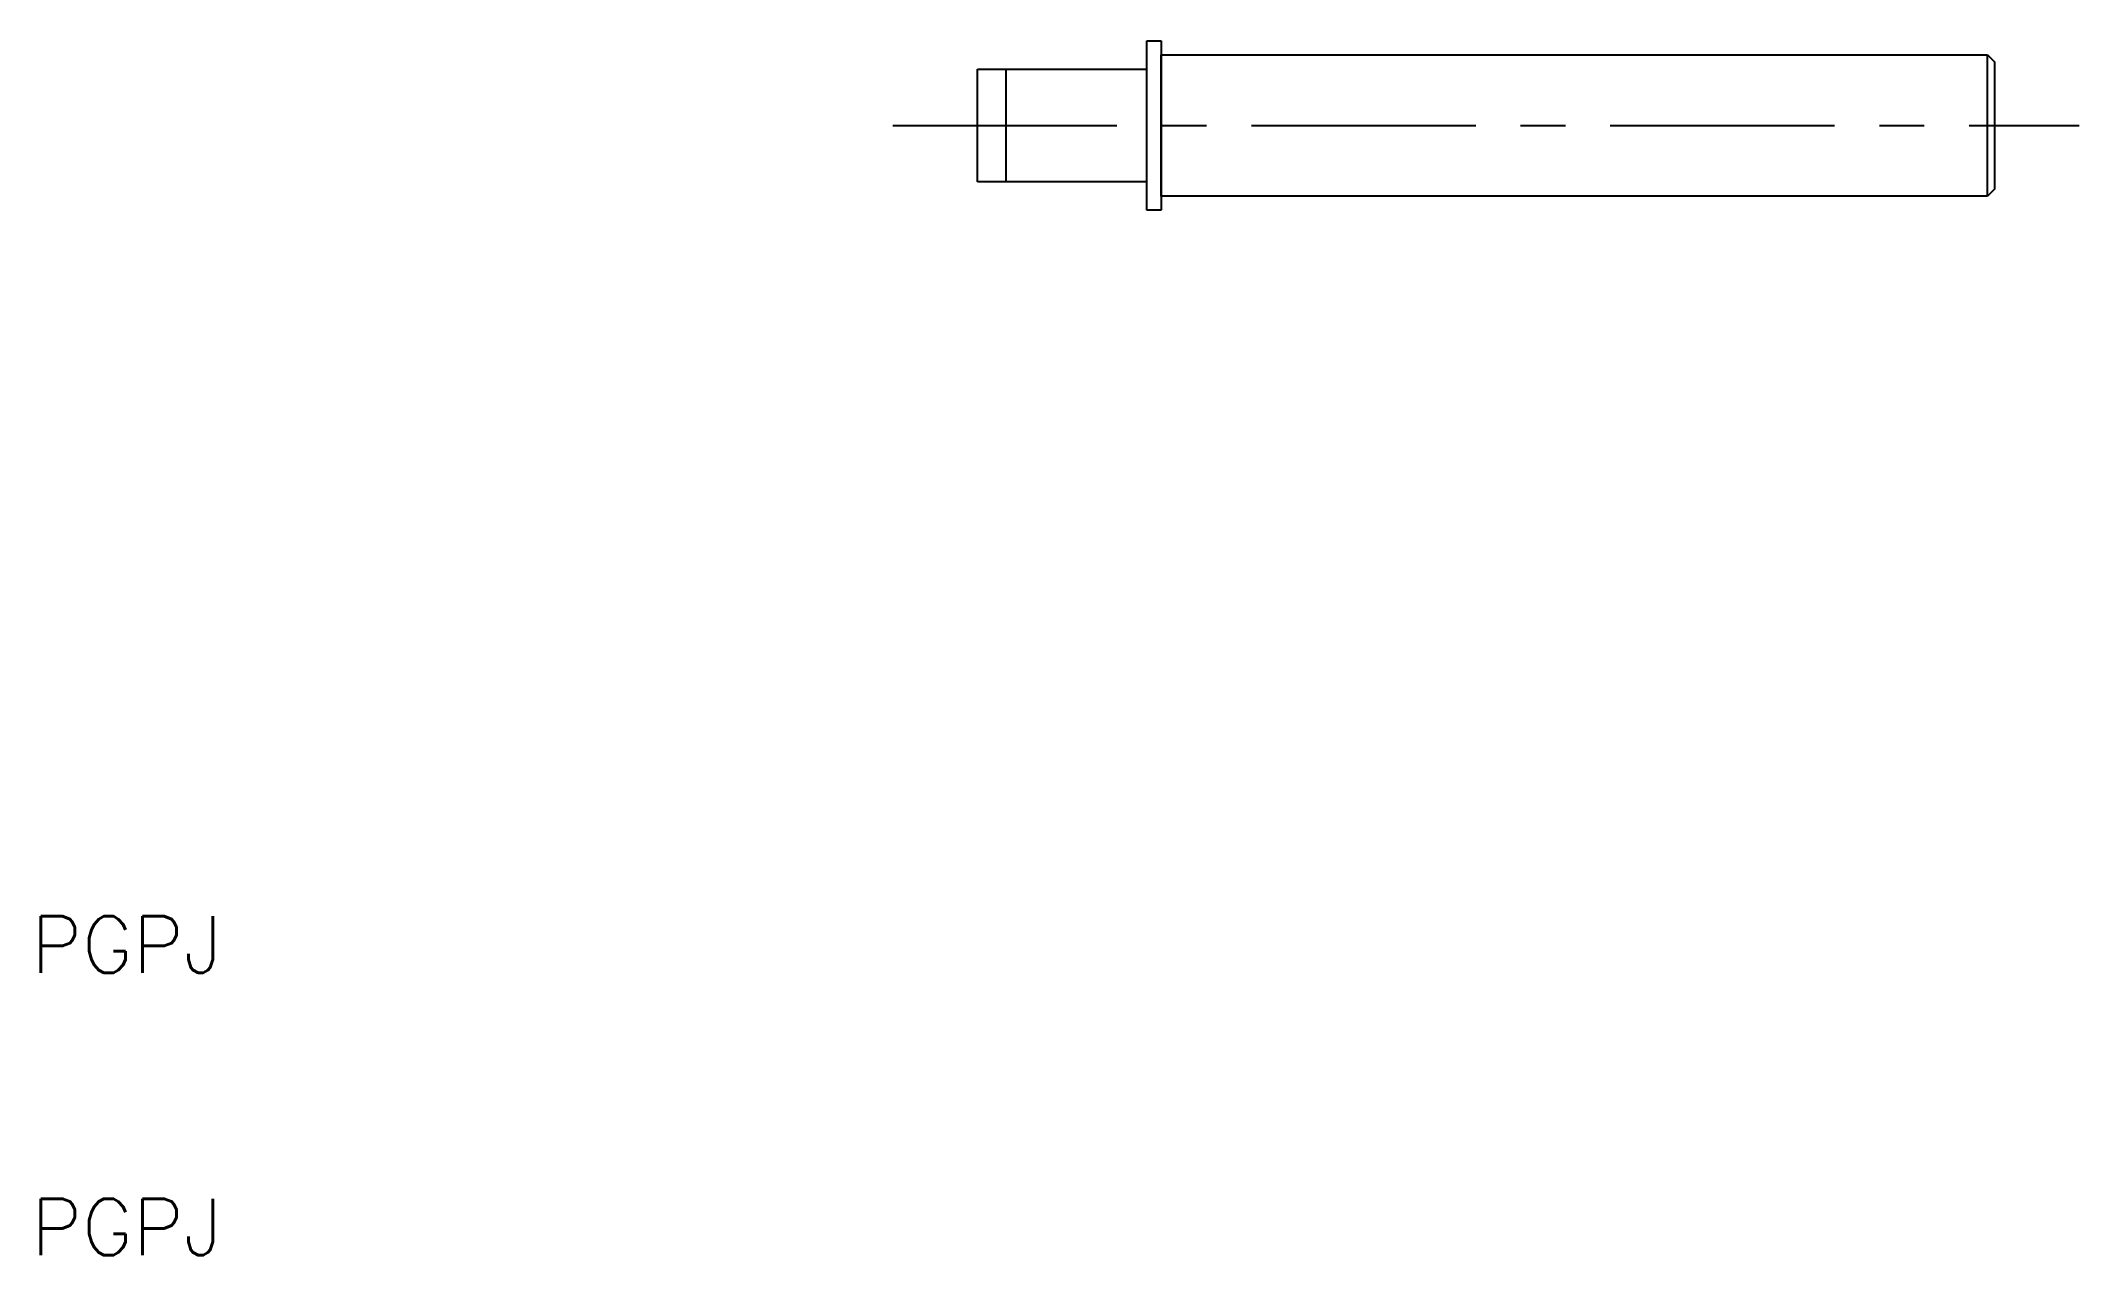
# Model space of a CAD drawing. Extents: x 10.3 to 82.5, y 10 to 53.
import ezdxf

# ---------------------------------------------------------------- set-up
doc = ezdxf.new("R2010")
doc.units = 0
doc.header["$LTSCALE"] = 0.25
doc.linetypes.add('CENTER', pattern=[50.8, 31.75, -6.35, 6.35, -6.35])
doc.layers.get('0').update_dxf_attribs({"linetype": 'CONTINUOUS'})
doc.layers.add('CENTER', color=1, linetype='CENTER')
doc.styles.get("Standard").update_dxf_attribs({"font": 'txt.shx', "bigfont": 'extfont.shx'})

msp = doc.modelspace()

# ---------------------------------------------------------------- linework, layer by layer
for p, q in [((49.5, 53), (50, 53)), ((49.5, 52), (49.5, 53)), ((50, 53), (50, 52.5)), ((43.5, 52), (49.5, 52)), ((43.5, 48), (43.5, 52)), ((44.5, 52), (44.5, 48)), ((49.5, 48), (49.5, 52)), ((50, 52.5), (79.25, 52.5)), ((50, 47.5), (50, 52.5)), ((50, 52.5), (50, 47.5)), ((79.25, 47.5), (79.25, 52.5)), ((79.25, 52.5), (79.5, 52.25)), ((79.5, 52.25), (79.5, 47.75)), ((49.5, 48), (43.5, 48)), ((49.5, 47), (49.5, 48)), ((79.5, 47.75), (79.25, 47.5)), ((50, 47), (49.5, 47)), ((79.25, 47.5), (50, 47.5)), ((50, 47.5), (50, 47))]:
    msp.add_line(p, q)
at = {"layer": 'CENTER', "color": 1, "linetype": 'CENTER'}
msp.add_line((40.5, 50), (82.5, 50), dxfattribs=at)

# ---------------------------------------------------------------- texts
for p in [(10, 20), (10, 10)]:
    msp.add_text('PGPJ', height=2).set_placement(p)

doc.saveas('drawing.dxf')
